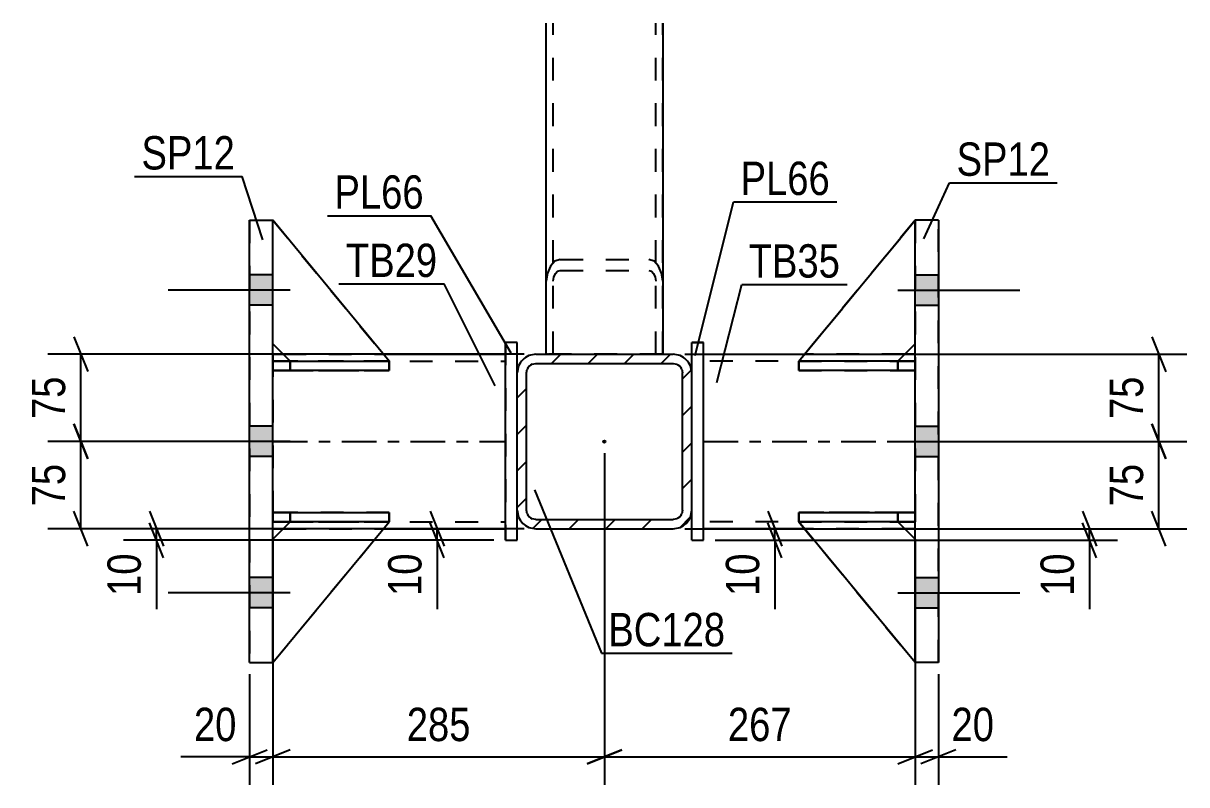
# Model space of a CAD drawing. Header units: millimetres. Extents: x 0 to 841, y 0 to 594.
# Drawn here: x 281.4 to 381.4, y 114.5 to 179.9 of the extents above; entities that cross this region are included whole.
import ezdxf

# ---------------------------------------------------------------- set-up
doc = ezdxf.new("R2010")
doc.units = ezdxf.units.MM
doc.linetypes.add('DXK_LINE_DOT2', pattern=[3.9198, 1.9599, -1.9599])
doc.linetypes.add('DXK_LINE_DOT3', pattern=[5.9187, 2.979, -0.9799, 0.9799, -0.9799])
doc.styles.add('Arial Narrow', font='ARIALN.TTF', dxfattribs={"height": 0.2})

# ---------------------------------------------------------------- blocks, each defined once
blk = doc.blocks.new('Part-232924716-10471 - 10446')
at = {"color": 2, "linetype": 'Continuous'}
for p, q in [((338.89, 152.489), (339.89, 152.489)), ((338.89, 149.889), (338.89, 152.489)), ((339.89, 135.489), (339.89, 152.489)), ((338.89, 135.489), (338.89, 138.071)), ((338.89, 135.489), (339.89, 135.489))]:
    blk.add_line(p, q, dxfattribs=at)
at = {"color": 7, "linetype": 'DXK_LINE_DOT2'}
for p, q in [((339.89, 152.489), (338.89, 152.489)), ((338.89, 138.071), (338.89, 149.889)), ((338.89, 135.489), (339.89, 135.489))]:
    blk.add_line(p, q, dxfattribs=at)
blk = doc.blocks.new('Part-232924716-10473 - 10446')
at = {"color": 2, "linetype": 'Continuous'}
for p, q in [((348.09, 137.079), (348.09, 137.079)), ((356.59, 137.079), (348.09, 137.079)), ((358.09, 124.989), (348.09, 137.079)), ((356.59, 137.079), (356.59, 137.079)), ((356.59, 137.079), (358.09, 135.579))]:
    blk.add_line(p, q, dxfattribs=at)
at = {"color": 7, "linetype": 'DXK_LINE_DOT2'}
for p, q in [((348.09, 137.079), (356.59, 137.079)), ((358.09, 124.989), (348.09, 137.079)), ((356.59, 137.079), (358.09, 135.579)), ((358.09, 135.579), (358.09, 124.989))]:
    blk.add_line(p, q, dxfattribs=at)
blk = doc.blocks.new('Part-232924716-10449 - 10446')
at = {"color": 7, "linetype": 'DXK_LINE_DOT2'}
for p, q in [((326.392, 151.48), (326.392, 179.917)), ((326.992, 151.48), (326.992, 179.917)), ((335.792, 151.48), (335.792, 179.917)), ((336.392, 151.48), (336.392, 179.917)), ((326.744, 159.06), (326.484, 158.456)), ((327.133, 159.463), (326.744, 159.06)), ((327.592, 159.605), (327.133, 159.463)), ((327.592, 159.605), (335.192, 159.605)), ((335.651, 159.463), (335.192, 159.605)), ((336.041, 159.06), (335.651, 159.463)), ((336.301, 158.456), (336.041, 159.06)), ((326.484, 158.456), (326.392, 157.744)), ((326.992, 157.744), (327.038, 158.1)), ((327.038, 158.1), (327.168, 158.402)), ((327.168, 158.402), (327.363, 158.604)), ((327.363, 158.604), (327.592, 158.675)), ((327.592, 158.675), (335.192, 158.675)), ((335.192, 158.675), (335.422, 158.604)), ((335.422, 158.604), (335.616, 158.402)), ((335.616, 158.402), (335.747, 158.1)), ((335.747, 158.1), (335.792, 157.744)), ((336.392, 157.744), (336.301, 158.456)), ((326.392, 151.48), (336.392, 151.48)), ((326.484, 151.48), (326.392, 151.48))]:
    blk.add_line(p, q, dxfattribs=at)
blk = doc.blocks.new('Part-232924716-10450 - 10446')
at = {"color": 2, "linetype": 'Continuous'}
for p, q in [((326.392, 151.48), (326.392, 179.917)), ((336.392, 179.917), (336.392, 151.48))]:
    blk.add_line(p, q, dxfattribs=at)
at = {"color": 7, "linetype": 'DXK_LINE_DOT2'}
for p, q in [((326.992, 151.48), (326.992, 179.917)), ((335.792, 151.48), (335.792, 179.917)), ((336.392, 151.48), (326.392, 151.48))]:
    blk.add_line(p, q, dxfattribs=at)
blk = doc.blocks.new('Part-232924716-10468 - 10446')
at = {"color": 2, "linetype": 'Continuous'}
for p, q in [((339.89, 151.488), (348.593, 151.488)), ((358.09, 151.488), (357.199, 151.488)), ((348.579, 136.488), (339.89, 136.488)), ((358.09, 136.488), (357.181, 136.488))]:
    blk.add_line(p, q, dxfattribs=at)
at = {"color": 7, "linetype": 'DXK_LINE_DOT2'}
for p, q in [((339.89, 136.488), (339.89, 151.488)), ((357.199, 151.488), (348.593, 151.488)), ((358.09, 136.488), (358.09, 151.488)), ((358.09, 136.488), (358.09, 151.488)), ((358.09, 150.888), (339.89, 150.888)), ((358.09, 137.088), (339.89, 137.088)), ((357.181, 136.488), (348.579, 136.488))]:
    blk.add_line(p, q, dxfattribs=at)
at = {"color": 7, "linetype": 'DXK_LINE_DOT3'}
blk.add_line((339.89, 143.988), (358.09, 143.988), dxfattribs=at)
blk = doc.blocks.new('Part-232924716-10469 - 10446')
at = {"color": 2, "linetype": 'Continuous'}
for p, q in [((302.89, 151.488), (303.781, 151.488)), ((312.387, 151.488), (322.89, 151.488)), ((302.89, 136.488), (303.799, 136.488)), ((312.401, 136.488), (322.89, 136.488))]:
    blk.add_line(p, q, dxfattribs=at)
at = {"color": 7, "linetype": 'DXK_LINE_DOT2'}
for p, q in [((302.89, 151.488), (302.89, 151.488)), ((302.89, 151.488), (302.89, 136.488)), ((302.89, 136.488), (302.89, 151.488)), ((302.89, 151.488), (302.89, 151.488)), ((303.781, 151.488), (312.387, 151.488)), ((322.89, 136.488), (322.89, 151.488)), ((322.89, 136.488), (322.89, 151.488)), ((302.89, 150.888), (302.89, 150.888)), ((302.89, 150.888), (322.89, 150.888)), ((302.89, 137.088), (302.89, 137.088)), ((302.89, 137.088), (322.89, 137.088)), ((302.89, 136.488), (302.89, 136.488)), ((302.89, 136.488), (302.89, 136.488)), ((303.799, 136.488), (312.401, 136.488))]:
    blk.add_line(p, q, dxfattribs=at)
at = {"color": 7, "linetype": 'DXK_LINE_DOT3'}
blk.add_line((302.89, 143.988), (322.89, 143.988), dxfattribs=at)
blk = doc.blocks.new('Part-232924716-10470 - 10446')
at = {"color": 2, "linetype": 'Continuous'}
for p, q in [((322.89, 135.489), (322.89, 152.489)), ((323.89, 152.489), (322.89, 152.489)), ((323.89, 135.489), (323.89, 152.489)), ((322.89, 135.489), (323.89, 135.489))]:
    blk.add_line(p, q, dxfattribs=at)
at = {"color": 7, "linetype": 'DXK_LINE_DOT2'}
for p, q in [((322.89, 152.489), (322.89, 135.489)), ((323.89, 135.489), (323.89, 152.489))]:
    blk.add_line(p, q, dxfattribs=at)
blk = doc.blocks.new('Part-232924716-10472 - 10446')
at = {"color": 7, "linetype": 'DXK_LINE_DOT2'}
for p, q in [((348.09, 137.079), (356.59, 137.079)), ((358.09, 124.989), (348.09, 137.079)), ((348.09, 137.079), (348.09, 137.079)), ((356.59, 137.079), (348.09, 137.079)), ((348.09, 137.079), (358.09, 124.989)), ((356.59, 137.079), (358.09, 135.579)), ((356.59, 137.079), (356.59, 137.079)), ((358.09, 135.579), (356.59, 137.079)), ((358.09, 135.579), (358.09, 124.989))]:
    blk.add_line(p, q, dxfattribs=at)
blk = doc.blocks.new('Part-232924716-10474 - 10446')
at = {"color": 7, "linetype": 'DXK_LINE_DOT2'}
for p, q in [((358.09, 162.989), (348.09, 150.879)), ((348.09, 150.879), (358.09, 162.989)), ((358.09, 152.379), (358.09, 162.989)), ((356.59, 150.879), (358.09, 152.379)), ((356.59, 150.879), (358.09, 152.379)), ((348.09, 150.879), (356.59, 150.879)), ((348.09, 150.879), (348.09, 150.879)), ((356.59, 150.879), (348.09, 150.879)), ((356.59, 150.879), (356.59, 150.879))]:
    blk.add_line(p, q, dxfattribs=at)
blk = doc.blocks.new('Part-232924716-10475 - 10446')
at = {"color": 7, "linetype": 'DXK_LINE_DOT2'}
for p, q in [((358.09, 162.989), (348.09, 150.879)), ((358.089, 162.988), (358.09, 162.989)), ((358.09, 152.379), (358.09, 162.989)), ((356.59, 150.879), (358.09, 152.379)), ((356.59, 150.879), (348.09, 150.879)), ((356.59, 150.879), (349.338, 150.879)), ((356.59, 150.879), (356.6, 150.889)), ((356.59, 150.879), (356.59, 150.879))]:
    blk.add_line(p, q, dxfattribs=at)
at = {"color": 2, "linetype": 'Continuous'}
for p, q in [((348.09, 150.879), (358.089, 162.988)), ((358.09, 162.989), (358.09, 162.989)), ((356.6, 150.889), (358.09, 152.379)), ((349.338, 150.879), (348.09, 150.879)), ((348.09, 150.879), (348.09, 150.879))]:
    blk.add_line(p, q, dxfattribs=at)
blk = doc.blocks.new('Part-232924716-10476 - 10446')
at = {"color": 7, "linetype": 'DXK_LINE_DOT2'}
for p, q in [((348.091, 137.089), (348.091, 137.889)), ((348.091, 137.889), (356.591, 137.889)), ((358.09, 137.889), (348.091, 137.889)), ((356.591, 137.089), (348.091, 137.089)), ((348.091, 137.089), (358.09, 137.089)), ((356.591, 137.089), (356.591, 137.889)), ((356.591, 137.889), (358.091, 137.889)), ((358.091, 137.089), (356.591, 137.089)), ((358.09, 137.089), (358.09, 137.889)), ((358.09, 137.889), (358.091, 137.889)), ((358.09, 137.089), (358.091, 137.089)), ((358.091, 137.089), (358.091, 137.889))]:
    blk.add_line(p, q, dxfattribs=at)
blk = doc.blocks.new('Part-232924716-10534 - 10446')
at = {"linetype": 'Continuous'}
h = blk.add_hatch(dxfattribs=at)
h.set_pattern_fill('', scale=0.7, style=0, pattern_type=0)
h.set_pattern_definition([(45, (337.9045, 136.6019), (-1.57154, 1.57154), [])])
h.paths.add_polyline_path([(337.292, 136.48), (337.905, 136.602), (338.424, 136.949), (338.77, 137.468), (338.892, 138.08), (338.892, 149.88), (338.77, 150.492), (338.424, 151.011), (337.905, 151.358), (337.292, 151.48), (325.492, 151.48), (324.88, 151.358), (324.361, 151.011), (324.014, 150.492), (323.892, 149.88), (323.892, 138.08), (324.014, 137.468), (324.361, 136.949), (324.88, 136.602), (325.492, 136.48)])
h.paths.add_polyline_path([(325.492, 137.28), (325.186, 137.341), (324.927, 137.514), (324.753, 137.774), (324.692, 138.08), (324.692, 149.88), (324.753, 150.186), (324.927, 150.446), (325.186, 150.619), (325.492, 150.68), (337.292, 150.68), (337.598, 150.619), (337.858, 150.446), (338.031, 150.186), (338.092, 149.88), (338.092, 138.08), (338.031, 137.774), (337.858, 137.514), (337.598, 137.341), (337.292, 137.28)])
blk.add_hatch(color=30, dxfattribs=at).paths.add_polyline_path([(331.392, 143.88, -1), (331.392, 144.08, -1)])
at = {"color": 2, "linetype": 'Continuous'}
for p, q in [((325.492, 151.48), (324.88, 151.358)), ((325.492, 151.48), (325.492, 151.48)), ((325.492, 151.48), (337.292, 151.48)), ((337.292, 151.48), (337.292, 151.48)), ((337.905, 151.358), (337.292, 151.48)), ((324.014, 150.492), (323.892, 149.88)), ((324.692, 149.88), (324.753, 150.186)), ((325.186, 150.619), (325.492, 150.68)), ((325.492, 150.68), (325.492, 150.68)), ((325.492, 150.68), (337.292, 150.68)), ((337.292, 150.68), (337.292, 150.68)), ((337.292, 150.68), (337.598, 150.619)), ((338.031, 150.186), (338.092, 149.88)), ((338.892, 149.88), (338.77, 150.492)), ((323.892, 149.88), (323.892, 149.88)), ((323.892, 138.08), (323.892, 149.88)), ((324.692, 149.88), (324.692, 149.88)), ((324.692, 138.08), (324.692, 149.88)), ((338.092, 149.88), (338.092, 149.88)), ((338.092, 138.08), (338.092, 149.88)), ((338.892, 149.88), (338.892, 149.88)), ((338.892, 138.08), (338.892, 149.88)), ((323.892, 138.08), (323.892, 138.08)), ((323.892, 138.08), (324.014, 137.468)), ((324.692, 138.08), (324.692, 138.08)), ((324.753, 137.774), (324.692, 138.08)), ((338.092, 138.08), (338.031, 137.774)), ((338.092, 138.08), (338.092, 138.08)), ((338.77, 137.468), (338.892, 138.08)), ((338.892, 138.08), (338.892, 138.08)), ((325.492, 137.28), (325.186, 137.341)), ((325.492, 137.28), (325.492, 137.28)), ((325.492, 137.28), (337.292, 137.28)), ((337.598, 137.341), (337.292, 137.28)), ((337.292, 137.28), (337.292, 137.28)), ((324.88, 136.602), (325.492, 136.48)), ((325.492, 136.48), (325.492, 136.48)), ((325.492, 136.48), (337.292, 136.48)), ((337.292, 136.48), (337.905, 136.602)), ((337.292, 136.48), (337.292, 136.48))]:
    blk.add_line(p, q, dxfattribs=at)
at = {"color": 7, "linetype": 'DXK_LINE_DOT3'}
blk.add_line((331.392, 143.98), (331.392, 143.98), dxfattribs=at)
at = {"color": 30, "linetype": 'DXK_LINE_DOT3'}
blk.add_line((331.392, 143.98), (331.392, 143.98), dxfattribs=at)
at = {"color": 30, "linetype": 'Continuous'}
blk.add_circle((331.392, 143.98), 0.1, dxfattribs=at)
at = {"color": 2, "linetype": 'Continuous'}
for centre, radius, start, end in [((325.492, 149.88), 1.6, 112.5, 157.5), ((337.292, 149.88), 1.6, 22.5, 67.5), ((325.492, 149.88), 0.8, 112.5, 157.5), ((337.292, 149.88), 0.8, 22.5, 67.5), ((325.492, 138.08), 1.6, 202.5, 247.5), ((325.492, 138.08), 0.8, 202.5, 247.5), ((337.292, 138.08), 0.8, 292.5, 337.5), ((337.292, 138.08), 1.6, 292.5, 337.5)]:
    blk.add_arc(centre, radius, start, end, dxfattribs=at)
blk = doc.blocks.new('Part-232924716-10477 - 10446')
at = {"color": 7, "linetype": 'DXK_LINE_DOT2'}
for p, q in [((348.091, 150.089), (348.091, 150.889)), ((348.091, 150.889), (356.591, 150.889)), ((358.09, 150.889), (348.091, 150.889)), ((356.591, 150.089), (348.091, 150.089)), ((348.091, 150.089), (358.09, 150.089)), ((356.591, 150.089), (356.591, 150.889)), ((356.591, 150.889), (358.091, 150.889)), ((358.091, 150.089), (356.591, 150.089)), ((358.09, 150.089), (358.09, 150.889)), ((358.09, 150.889), (358.091, 150.889)), ((358.09, 150.089), (358.091, 150.089)), ((358.091, 150.089), (358.091, 150.889))]:
    blk.add_line(p, q, dxfattribs=at)
blk = doc.blocks.new('Part-232924716-10478 - 10446')
at = {"color": 2, "linetype": 'Continuous'}
for p, q in [((348.091, 137.889), (358.091, 137.889)), ((348.091, 137.889), (348.091, 137.089)), ((358.091, 137.089), (348.091, 137.089)), ((358.091, 137.889), (358.091, 137.889)), ((358.091, 137.889), (358.091, 137.089)), ((358.091, 137.089), (358.091, 137.089))]:
    blk.add_line(p, q, dxfattribs=at)
at = {"color": 7, "linetype": 'DXK_LINE_DOT2'}
for p, q in [((356.591, 137.889), (348.091, 137.889)), ((348.091, 137.089), (356.591, 137.089)), ((358.091, 137.889), (356.591, 137.889)), ((356.591, 137.889), (356.591, 137.089)), ((356.591, 137.089), (358.091, 137.089)), ((358.091, 137.889), (358.091, 137.089))]:
    blk.add_line(p, q, dxfattribs=at)
blk = doc.blocks.new('Part-232924716-10479 - 10446')
at = {"color": 2, "linetype": 'Continuous'}
for p, q in [((348.098, 150.889), (348.091, 150.889)), ((348.091, 150.889), (348.091, 150.089)), ((358.091, 150.089), (348.091, 150.089)), ((358.091, 150.889), (349.338, 150.889)), ((358.091, 150.889), (358.091, 150.889)), ((358.091, 150.889), (358.091, 150.089)), ((358.091, 150.089), (358.091, 150.089))]:
    blk.add_line(p, q, dxfattribs=at)
at = {"color": 7, "linetype": 'DXK_LINE_DOT2'}
for p, q in [((348.091, 150.089), (356.591, 150.089)), ((349.338, 150.889), (348.098, 150.889)), ((356.591, 150.889), (348.098, 150.889)), ((356.591, 150.889), (358.091, 150.889)), ((356.591, 150.889), (356.591, 150.089)), ((356.591, 150.089), (358.091, 150.089)), ((358.091, 150.889), (358.091, 150.089))]:
    blk.add_line(p, q, dxfattribs=at)
blk = doc.blocks.new('Part-232924716-10480 - 10446')
at = {"color": 7, "linetype": 'DXK_LINE_DOT2'}
for p, q in [((304.39, 137.079), (302.89, 135.579)), ((302.89, 124.989), (312.89, 137.079)), ((302.89, 135.579), (304.39, 137.079)), ((302.89, 124.989), (312.89, 137.079)), ((312.89, 137.079), (304.39, 137.079)), ((304.39, 137.079), (304.39, 137.079)), ((304.39, 137.079), (312.89, 137.079)), ((312.89, 137.079), (312.89, 137.079)), ((302.89, 135.579), (302.89, 124.989))]:
    blk.add_line(p, q, dxfattribs=at)
blk = doc.blocks.new('Part-232924716-10481 - 10446')
at = {"color": 2, "linetype": 'Continuous'}
for p, q in [((304.39, 137.079), (302.89, 135.579)), ((302.89, 124.989), (312.89, 137.079)), ((312.89, 137.079), (304.39, 137.079)), ((304.39, 137.079), (304.39, 137.079)), ((312.89, 137.079), (312.89, 137.079))]:
    blk.add_line(p, q, dxfattribs=at)
at = {"color": 7, "linetype": 'DXK_LINE_DOT2'}
for p, q in [((302.89, 135.579), (304.39, 137.079)), ((302.89, 124.989), (312.89, 137.079)), ((304.39, 137.079), (312.89, 137.079)), ((302.89, 135.579), (302.89, 124.989))]:
    blk.add_line(p, q, dxfattribs=at)
blk = doc.blocks.new('Part-232924716-10482 - 10446')
at = {"color": 7, "linetype": 'DXK_LINE_DOT2'}
for p, q in [((302.89, 152.379), (302.89, 162.989)), ((302.89, 162.989), (312.89, 150.879)), ((302.89, 162.989), (312.89, 150.879)), ((304.39, 150.879), (302.89, 152.379)), ((304.39, 150.879), (302.89, 152.379)), ((312.89, 150.879), (304.39, 150.879)), ((304.39, 150.879), (304.39, 150.879)), ((304.39, 150.879), (312.89, 150.879)), ((312.89, 150.879), (312.89, 150.879))]:
    blk.add_line(p, q, dxfattribs=at)
blk = doc.blocks.new('Part-232924716-10483 - 10446')
at = {"color": 2, "linetype": 'Continuous'}
for p, q in [((302.89, 162.989), (302.89, 162.989)), ((312.89, 150.879), (302.891, 162.988)), ((304.38, 150.889), (302.89, 152.379)), ((311.642, 150.879), (312.89, 150.879)), ((312.89, 150.879), (312.89, 150.879))]:
    blk.add_line(p, q, dxfattribs=at)
at = {"color": 7, "linetype": 'DXK_LINE_DOT2'}
for p, q in [((302.89, 162.989), (312.89, 150.879)), ((302.891, 162.988), (302.89, 162.989)), ((302.89, 152.379), (302.89, 162.989)), ((304.39, 150.879), (302.89, 152.379)), ((304.39, 150.879), (304.38, 150.889)), ((312.89, 150.879), (304.39, 150.879)), ((304.39, 150.879), (304.39, 150.879)), ((304.39, 150.879), (311.642, 150.879))]:
    blk.add_line(p, q, dxfattribs=at)
blk = doc.blocks.new('Part-232924716-10484 - 10446')
at = {"color": 7, "linetype": 'DXK_LINE_DOT2'}
for p, q in [((302.889, 137.889), (304.389, 137.889)), ((302.89, 137.889), (302.889, 137.889)), ((302.889, 137.889), (302.889, 137.089)), ((304.389, 137.089), (302.889, 137.089)), ((302.89, 137.089), (302.889, 137.089)), ((312.889, 137.889), (302.89, 137.889)), ((302.89, 137.889), (302.89, 137.089)), ((302.89, 137.089), (312.889, 137.089)), ((304.389, 137.889), (312.889, 137.889)), ((304.389, 137.889), (304.389, 137.089)), ((312.889, 137.089), (304.389, 137.089)), ((312.889, 137.889), (312.889, 137.089))]:
    blk.add_line(p, q, dxfattribs=at)
blk = doc.blocks.new('Part-232924716-10485 - 10446')
at = {"color": 7, "linetype": 'DXK_LINE_DOT2'}
for p, q in [((302.889, 150.889), (304.389, 150.889)), ((302.89, 150.889), (302.889, 150.889)), ((302.889, 150.889), (302.889, 150.089)), ((304.389, 150.089), (302.889, 150.089)), ((302.89, 150.089), (302.889, 150.089)), ((312.656, 150.889), (302.89, 150.889)), ((302.89, 150.889), (302.89, 150.089)), ((302.89, 150.089), (312.889, 150.089)), ((304.389, 150.889), (312.889, 150.889)), ((304.389, 150.889), (304.389, 150.089)), ((312.889, 150.089), (304.389, 150.089)), ((312.889, 150.889), (312.889, 150.089))]:
    blk.add_line(p, q, dxfattribs=at)
blk = doc.blocks.new('Part-232924716-10486 - 10446')
at = {"color": 2, "linetype": 'Continuous'}
for p, q in [((302.889, 137.089), (302.889, 137.889)), ((302.889, 137.889), (312.889, 137.889)), ((302.889, 137.889), (302.889, 137.889)), ((312.889, 137.089), (302.889, 137.089)), ((302.889, 137.089), (302.889, 137.089)), ((312.889, 137.089), (312.889, 137.889))]:
    blk.add_line(p, q, dxfattribs=at)
at = {"color": 7, "linetype": 'DXK_LINE_DOT2'}
for p, q in [((302.889, 137.089), (302.889, 137.889)), ((304.389, 137.889), (302.889, 137.889)), ((302.889, 137.089), (304.389, 137.089)), ((304.389, 137.089), (304.389, 137.889)), ((312.889, 137.889), (304.389, 137.889)), ((304.389, 137.089), (312.889, 137.089))]:
    blk.add_line(p, q, dxfattribs=at)
blk = doc.blocks.new('Part-232924716-10487 - 10446')
at = {"color": 2, "linetype": 'Continuous'}
for p, q in [((302.889, 150.089), (302.889, 150.889)), ((302.889, 150.889), (311.642, 150.889)), ((302.889, 150.889), (302.889, 150.889)), ((312.889, 150.089), (302.889, 150.089)), ((302.889, 150.089), (302.889, 150.089)), ((312.889, 150.889), (312.881, 150.889)), ((312.889, 150.089), (312.889, 150.889))]:
    blk.add_line(p, q, dxfattribs=at)
at = {"color": 7, "linetype": 'DXK_LINE_DOT2'}
for p, q in [((302.889, 150.089), (302.889, 150.889)), ((304.389, 150.889), (302.889, 150.889)), ((302.889, 150.089), (304.389, 150.089)), ((304.389, 150.089), (304.389, 150.889)), ((304.389, 150.889), (312.881, 150.889)), ((304.389, 150.089), (312.889, 150.089))]:
    blk.add_line(p, q, dxfattribs=at)
blk = doc.blocks.new('Part-232924716-10488 - 10446')
at = {"color": 2, "linetype": 'Continuous'}
for p, q in [((300.89, 162.988), (300.89, 162.988)), ((300.89, 162.988), (302.89, 162.988)), ((300.89, 124.988), (300.89, 162.988)), ((302.89, 124.988), (302.89, 162.988)), ((300.89, 124.988), (300.89, 124.988)), ((300.89, 124.988), (302.89, 124.988))]:
    blk.add_line(p, q, dxfattribs=at)
at = {"color": 7, "linetype": 'DXK_LINE_DOT2'}
for p, q in [((300.89, 162.988), (300.89, 124.988)), ((302.89, 124.988), (302.89, 162.988))]:
    blk.add_line(p, q, dxfattribs=at)
blk = doc.blocks.new('Part-232924716-10489 - 10446')
at = {"color": 2, "linetype": 'Continuous'}
for p, q in [((360.091, 162.988), (358.09, 162.988)), ((358.091, 124.988), (358.091, 162.988)), ((360.091, 162.988), (360.091, 124.988)), ((360.091, 124.988), (358.09, 124.988))]:
    blk.add_line(p, q, dxfattribs=at)
at = {"color": 7, "linetype": 'DXK_LINE_DOT2'}
for p, q in [((358.09, 162.988), (358.09, 124.988)), ((360.09, 124.988), (360.09, 162.988))]:
    blk.add_line(p, q, dxfattribs=at)
blk = doc.blocks.new('Bolt-232924716-10572 - 10446')
at = {"linetype": 'Continuous'}
for points in [[(302.89, 155.688), (302.89, 158.288), (300.89, 158.288), (300.89, 155.688)], [(302.89, 155.688), (302.89, 158.288), (300.89, 158.288), (300.89, 155.688)], [(302.89, 155.688), (302.89, 158.288), (300.89, 158.288), (300.89, 155.688)], [(302.89, 142.688), (302.89, 145.288), (300.89, 145.288), (300.89, 142.688)], [(302.89, 142.688), (302.89, 145.288), (300.89, 145.288), (300.89, 142.688)], [(302.89, 129.688), (302.89, 132.288), (300.89, 132.288), (300.89, 129.688)], [(302.89, 129.688), (302.89, 132.288), (300.89, 132.288), (300.89, 129.688)], [(302.89, 129.688), (302.89, 132.288), (300.89, 132.288), (300.89, 129.688)]]:
    blk.add_hatch(color=1, dxfattribs=at).paths.add_polyline_path(points)
at = {"color": 1, "linetype": 'Continuous'}
for p, q in [((302.89, 158.288), (300.89, 158.288)), ((302.89, 158.288), (300.89, 158.288)), ((302.89, 158.288), (300.89, 158.288)), ((304.39, 156.988), (293.89, 156.988)), ((304.39, 156.988), (293.89, 156.988)), ((304.39, 156.988), (293.89, 156.988)), ((302.89, 155.688), (300.89, 155.688)), ((302.89, 155.688), (300.89, 155.688)), ((302.89, 155.688), (300.89, 155.688)), ((302.89, 145.288), (300.89, 145.288)), ((302.89, 145.288), (300.89, 145.288)), ((304.39, 143.988), (293.89, 143.988)), ((304.39, 143.988), (293.89, 143.988)), ((302.89, 142.688), (300.89, 142.688)), ((302.89, 142.688), (300.89, 142.688)), ((302.89, 132.288), (300.89, 132.288)), ((302.89, 132.288), (300.89, 132.288)), ((302.89, 132.288), (300.89, 132.288)), ((304.39, 130.988), (293.89, 130.988)), ((304.39, 130.988), (293.89, 130.988)), ((304.39, 130.988), (293.89, 130.988)), ((302.89, 129.688), (300.89, 129.688)), ((302.89, 129.688), (300.89, 129.688)), ((302.89, 129.688), (300.89, 129.688))]:
    blk.add_line(p, q, dxfattribs=at)
blk = doc.blocks.new('Bolt-232924716-10573 - 10446')
at = {"linetype": 'Continuous'}
for points in [[(360.09, 155.688), (360.09, 158.288), (358.09, 158.288), (358.09, 155.688)], [(360.09, 155.688), (360.09, 158.288), (358.09, 158.288), (358.09, 155.688)], [(360.09, 155.688), (360.09, 158.288), (358.09, 158.288), (358.09, 155.688)], [(360.09, 142.688), (360.09, 145.288), (358.09, 145.288), (358.09, 142.688)], [(360.09, 142.688), (360.09, 145.288), (358.09, 145.288), (358.09, 142.688)], [(360.09, 129.688), (360.09, 132.288), (358.09, 132.288), (358.09, 129.688)], [(360.09, 129.688), (360.09, 132.288), (358.09, 132.288), (358.09, 129.688)], [(360.09, 129.688), (360.09, 132.288), (358.09, 132.288), (358.09, 129.688)]]:
    blk.add_hatch(color=1, dxfattribs=at).paths.add_polyline_path(points)
at = {"color": 1, "linetype": 'Continuous'}
for p, q in [((358.09, 158.288), (360.09, 158.288)), ((358.09, 158.288), (360.09, 158.288)), ((358.09, 158.288), (360.09, 158.288)), ((356.59, 156.988), (367.09, 156.988)), ((356.59, 156.988), (367.09, 156.988)), ((356.59, 156.988), (367.09, 156.988)), ((358.09, 155.688), (360.09, 155.688)), ((358.09, 155.688), (360.09, 155.688)), ((358.09, 155.688), (360.09, 155.688)), ((358.09, 145.288), (360.09, 145.288)), ((358.09, 145.288), (360.09, 145.288)), ((356.59, 143.988), (367.09, 143.988)), ((356.59, 143.988), (367.09, 143.988)), ((358.09, 142.688), (360.09, 142.688)), ((358.09, 142.688), (360.09, 142.688)), ((358.09, 132.288), (360.09, 132.288)), ((358.09, 132.288), (360.09, 132.288)), ((358.09, 132.288), (360.09, 132.288)), ((356.59, 130.988), (367.09, 130.988)), ((356.59, 130.988), (367.09, 130.988)), ((356.59, 130.988), (367.09, 130.988)), ((358.09, 129.688), (360.09, 129.688)), ((358.09, 129.688), (360.09, 129.688)), ((358.09, 129.688), (360.09, 129.688))]:
    blk.add_line(p, q, dxfattribs=at)
blk = doc.blocks.new('StraightDimension-232924716-30110 - 10446')
at = {"color": 7, "linetype": 'Continuous'}
for p, q in [((345.437, 137.98), (346.637, 134.98)), ((346.637, 133.989), (345.437, 136.989)), ((338.292, 136.48), (348.437, 136.48)), ((346.037, 135.489), (346.037, 136.48)), ((340.89, 135.489), (348.437, 135.489)), ((346.037, 135.489), (346.037, 129.583)), ((346.037, 135.489), (346.037, 129.583))]:
    blk.add_line(p, q, dxfattribs=at)
at = {"color": 0}
blk.add_wipeout([(345.287, 134.964), (341.087, 134.964), (341.087, 130.108), (345.287, 130.108)], dxfattribs=at)
at = {"color": 3, "style": 'Arial Narrow'}
blk.add_text('10', height=2.8633, rotation=90.00021, dxfattribs=at).set_placement((344.687, 130.708))
blk = doc.blocks.new('StraightDimension-232924716-30079 - 10446')
at = {"color": 7, "linetype": 'Continuous'}
for p, q in [((378.432, 152.98), (379.632, 149.98)), ((338.292, 151.48), (381.432, 151.48)), ((379.032, 143.988), (379.032, 151.48)), ((379.632, 142.488), (378.432, 145.488)), ((365.591, 143.988), (381.432, 143.988))]:
    blk.add_line(p, q, dxfattribs=at)
at = {"color": 0}
blk.add_wipeout([(378.282, 150.162), (374.082, 150.162), (374.082, 145.306), (378.282, 145.306)], dxfattribs=at)
at = {"color": 3, "style": 'Arial Narrow'}
blk.add_text('75', height=2.8633, rotation=90.00021, dxfattribs=at).set_placement((377.682, 145.906))
blk = doc.blocks.new('StraightDimension-232924716-30132 - 10446')
at = {"color": 7, "linetype": 'Continuous'}
for p, q in [((372.481, 137.988), (373.681, 134.988)), ((373.681, 133.989), (372.481, 136.989)), ((359.09, 136.488), (375.481, 136.488)), ((373.081, 135.489), (373.081, 136.488)), ((340.89, 135.489), (375.481, 135.489)), ((373.081, 135.489), (373.081, 129.583)), ((373.081, 135.489), (373.081, 129.583))]:
    blk.add_line(p, q, dxfattribs=at)
at = {"color": 0}
blk.add_wipeout([(372.331, 134.964), (368.131, 134.964), (368.131, 130.108), (372.331, 130.108)], dxfattribs=at)
at = {"color": 3, "style": 'Arial Narrow'}
blk.add_text('10', height=2.8633, rotation=90.00021, dxfattribs=at).set_placement((371.731, 130.708))
blk = doc.blocks.new('StraightDimension-232924716-30374 - 10446')
at = {"color": 7, "linetype": 'Continuous'}
for p, q in [((331.392, 142.98), (331.392, 114.488)), ((302.89, 135.488), (302.89, 114.488)), ((304.39, 117.488), (301.39, 116.288)), ((329.892, 116.288), (332.892, 117.488)), ((302.89, 116.888), (331.392, 116.888))]:
    blk.add_line(p, q, dxfattribs=at)
at = {"color": 0}
blk.add_wipeout([(320.483, 117.638), (320.483, 121.838), (313.799, 121.838), (313.799, 117.638)], dxfattribs=at)
at = {"color": 3, "style": 'Arial Narrow'}
blk.add_text('285', height=2.8633, dxfattribs=at).set_placement((314.399, 118.238))
blk = doc.blocks.new('StraightDimension-232924716-30121 - 10446')
at = {"color": 7, "linetype": 'Continuous'}
for p, q in [((292.29, 137.98), (293.49, 134.98)), ((293.49, 133.989), (292.29, 136.989)), ((301.89, 136.48), (290.04, 136.48)), ((292.89, 135.489), (292.89, 136.48)), ((321.89, 135.489), (290.04, 135.489)), ((292.89, 135.489), (292.89, 129.583)), ((292.89, 135.489), (292.89, 129.583))]:
    blk.add_line(p, q, dxfattribs=at)
at = {"color": 0}
blk.add_wipeout([(292.14, 134.964), (287.94, 134.964), (287.94, 130.108), (292.14, 130.108)], dxfattribs=at)
at = {"color": 3, "style": 'Arial Narrow'}
blk.add_text('10', height=2.8633, rotation=90.00021, dxfattribs=at).set_placement((291.54, 130.708))
blk = doc.blocks.new('StraightDimension-232924716-30057 - 10446')
at = {"color": 7, "linetype": 'Continuous'}
for p, q in [((285.79, 152.988), (286.99, 149.988)), ((324.492, 151.488), (283.54, 151.488)), ((286.39, 143.988), (286.39, 151.488)), ((286.99, 142.488), (285.79, 145.488)), ((295.39, 143.988), (283.54, 143.988))]:
    blk.add_line(p, q, dxfattribs=at)
at = {"color": 0}
blk.add_wipeout([(285.64, 150.166), (281.44, 150.166), (281.44, 145.31), (285.64, 145.31)], dxfattribs=at)
at = {"color": 3, "style": 'Arial Narrow'}
blk.add_text('75', height=2.8633, rotation=90.00021, dxfattribs=at).set_placement((285.04, 145.91))
blk = doc.blocks.new('StraightDimension-232924716-30080 - 10446')
at = {"color": 7, "linetype": 'Continuous'}
for p, q in [((378.432, 145.488), (379.632, 142.488)), ((365.591, 143.988), (381.432, 143.988)), ((379.032, 136.48), (379.032, 143.988)), ((379.632, 134.98), (378.432, 137.98)), ((338.292, 136.48), (381.432, 136.48))]:
    blk.add_line(p, q, dxfattribs=at)
at = {"color": 0}
blk.add_wipeout([(378.282, 142.662), (374.082, 142.662), (374.082, 137.806), (378.282, 137.806)], dxfattribs=at)
at = {"color": 3, "style": 'Arial Narrow'}
blk.add_text('75', height=2.8633, rotation=90.00021, dxfattribs=at).set_placement((377.682, 138.406))
blk = doc.blocks.new('StraightDimension-232924716-30058 - 10446')
at = {"color": 7, "linetype": 'Continuous'}
for p, q in [((285.79, 145.488), (286.99, 142.488)), ((295.39, 143.988), (283.54, 143.988)), ((286.39, 136.48), (286.39, 143.988)), ((286.99, 134.98), (285.79, 137.98)), ((324.492, 136.48), (283.54, 136.48))]:
    blk.add_line(p, q, dxfattribs=at)
at = {"color": 0}
blk.add_wipeout([(285.64, 142.662), (281.44, 142.662), (281.44, 137.806), (285.64, 137.806)], dxfattribs=at)
at = {"color": 3, "style": 'Arial Narrow'}
blk.add_text('75', height=2.8633, rotation=90.00021, dxfattribs=at).set_placement((285.04, 138.406))
blk = doc.blocks.new('StraightDimension-232924716-30099 - 10446')
at = {"color": 7, "linetype": 'Continuous'}
for p, q in [((316.413, 137.98), (317.613, 134.98)), ((317.613, 133.989), (316.413, 136.989)), ((324.492, 136.48), (314.163, 136.48)), ((317.013, 135.489), (317.013, 136.48)), ((321.89, 135.489), (314.163, 135.489)), ((317.013, 135.489), (317.013, 129.583)), ((317.013, 135.489), (317.013, 129.583))]:
    blk.add_line(p, q, dxfattribs=at)
at = {"color": 0}
blk.add_wipeout([(316.263, 134.964), (312.063, 134.964), (312.063, 130.108), (316.263, 130.108)], dxfattribs=at)
at = {"color": 3, "style": 'Arial Narrow'}
blk.add_text('10', height=2.8633, rotation=90.00021, dxfattribs=at).set_placement((315.663, 130.708))
blk = doc.blocks.new('StraightDimension-232924716-30372 - 10446')
at = {"color": 7, "linetype": 'Continuous'}
for p, q in [((358.09, 135.488), (358.09, 114.488)), ((360.09, 123.988), (360.09, 114.488)), ((356.59, 116.288), (359.59, 117.488)), ((361.59, 117.488), (358.59, 116.288)), ((358.09, 116.888), (360.09, 116.888)), ((360.09, 116.888), (365.997, 116.888)), ((360.09, 116.888), (365.997, 116.888))]:
    blk.add_line(p, q, dxfattribs=at)
at = {"color": 0}
blk.add_wipeout([(365.472, 117.638), (365.472, 121.838), (360.615, 121.838), (360.615, 117.638)], dxfattribs=at)
at = {"color": 3, "style": 'Arial Narrow'}
blk.add_text('20', height=2.8633, dxfattribs=at).set_placement((361.215, 118.238))
blk = doc.blocks.new('StraightDimension-232924716-30373 - 10446')
at = {"color": 7, "linetype": 'Continuous'}
for p, q in [((331.392, 142.98), (331.392, 114.488)), ((358.09, 135.488), (358.09, 114.488)), ((332.892, 117.488), (329.892, 116.288)), ((356.59, 116.288), (359.59, 117.488)), ((331.392, 116.888), (358.09, 116.888))]:
    blk.add_line(p, q, dxfattribs=at)
at = {"color": 0}
blk.add_wipeout([(348.084, 117.638), (348.084, 121.838), (341.399, 121.838), (341.399, 117.638)], dxfattribs=at)
at = {"color": 3, "style": 'Arial Narrow'}
blk.add_text('267', height=2.8633, dxfattribs=at).set_placement((341.999, 118.238))
blk = doc.blocks.new('StraightDimension-232924716-30375 - 10446')
at = {"color": 7, "linetype": 'Continuous'}
for p, q in [((302.89, 135.488), (302.89, 114.488)), ((300.89, 123.988), (300.89, 114.488)), ((299.39, 116.288), (302.39, 117.488)), ((304.39, 117.488), (301.39, 116.288)), ((300.89, 116.888), (294.984, 116.888)), ((300.89, 116.888), (294.984, 116.888)), ((300.89, 116.888), (302.89, 116.888))]:
    blk.add_line(p, q, dxfattribs=at)
at = {"color": 0}
blk.add_wipeout([(300.365, 117.638), (300.365, 121.838), (295.509, 121.838), (295.509, 117.638)], dxfattribs=at)
at = {"color": 3, "style": 'Arial Narrow'}
blk.add_text('20', height=2.8633, dxfattribs=at).set_placement((296.109, 118.238))
blk = doc.blocks.new('Mark-232924716-11069 - 10446')
at = {"color": 30, "linetype": 'Continuous'}
for p, q in [((358.831, 161.387), (361.052, 166.211)), ((361.052, 166.211), (370.291, 166.211))]:
    blk.add_line(p, q, dxfattribs=at)
at = {"color": 0}
blk.add_wipeout([(369.691, 166.811), (369.691, 169.811), (361.652, 169.811), (361.652, 166.811)], dxfattribs=at)
blk.add_wipeout([(369.691, 166.811), (369.691, 169.811), (361.652, 169.811), (361.652, 166.811)], dxfattribs=at)
at = {"color": 3, "style": 'Arial Narrow'}
blk.add_text('SP12', height=2.8633, dxfattribs=at).set_placement((361.652, 166.811))
blk = doc.blocks.new('Mark-232924716-11066 - 10446')
at = {"color": 30, "linetype": 'Continuous'}
for p in [(291, 166.755), (302.041, 161.306)]:
    blk.add_line(p, (300.239, 166.755), dxfattribs=at)
at = {"color": 0}
blk.add_wipeout([(299.639, 167.355), (299.639, 170.355), (291.6, 170.355), (291.6, 167.355)], dxfattribs=at)
blk.add_wipeout([(299.639, 167.355), (299.639, 170.355), (291.6, 170.355), (291.6, 167.355)], dxfattribs=at)
at = {"color": 3, "style": 'Arial Narrow'}
blk.add_text('SP12', height=2.8633, dxfattribs=at).set_placement((291.6, 167.355))
blk = doc.blocks.new('Mark-232924716-11076 - 10446')
at = {"color": 30, "linetype": 'Continuous'}
for p in [(307.585, 163.384), (323.379, 151.579)]:
    blk.add_line(p, (316.461, 163.384), dxfattribs=at)
at = {"color": 0}
blk.add_wipeout([(315.861, 163.984), (315.861, 166.984), (308.185, 166.984), (308.185, 163.984)], dxfattribs=at)
blk.add_wipeout([(315.861, 163.984), (315.861, 166.984), (308.185, 166.984), (308.185, 163.984)], dxfattribs=at)
at = {"color": 3, "style": 'Arial Narrow'}
blk.add_text('PL66', height=2.8633, dxfattribs=at).set_placement((308.185, 163.984))
blk = doc.blocks.new('Mark-232924716-11079 - 10446')
at = {"color": 30, "linetype": 'Continuous'}
for p, q in [((339.199, 151.37), (342.492, 164.562)), ((342.492, 164.562), (351.368, 164.562))]:
    blk.add_line(p, q, dxfattribs=at)
at = {"color": 0}
blk.add_wipeout([(350.768, 165.162), (350.768, 168.162), (343.092, 168.162), (343.092, 165.162)], dxfattribs=at)
blk.add_wipeout([(350.768, 165.162), (350.768, 168.162), (343.092, 168.162), (343.092, 165.162)], dxfattribs=at)
at = {"color": 3, "style": 'Arial Narrow'}
blk.add_text('PL66', height=2.8633, dxfattribs=at).set_placement((343.092, 165.162))
blk = doc.blocks.new('Mark-232924716-11098 - 10446')
at = {"color": 30, "linetype": 'Continuous'}
for p in [(308.567, 157.517), (321.986, 148.775)]:
    blk.add_line(p, (317.621, 157.517), dxfattribs=at)
at = {"color": 0}
blk.add_wipeout([(317.021, 158.117), (317.021, 161.117), (309.167, 161.117), (309.167, 158.117)], dxfattribs=at)
blk.add_wipeout([(317.021, 158.117), (317.021, 161.117), (309.167, 161.117), (309.167, 158.117)], dxfattribs=at)
at = {"color": 3, "style": 'Arial Narrow'}
blk.add_text('TB29', height=2.8633, dxfattribs=at).set_placement((309.167, 158.117))
blk = doc.blocks.new('Mark-232924716-11105 - 10446')
at = {"color": 30, "linetype": 'Continuous'}
for p, q in [((341.038, 149.057), (343.185, 157.464)), ((343.185, 157.464), (352.239, 157.464))]:
    blk.add_line(p, q, dxfattribs=at)
at = {"color": 0}
blk.add_wipeout([(351.639, 158.064), (351.639, 161.064), (343.785, 161.064), (343.785, 158.064)], dxfattribs=at)
blk.add_wipeout([(351.639, 158.064), (351.639, 161.064), (343.785, 161.064), (343.785, 158.064)], dxfattribs=at)
at = {"color": 3, "style": 'Arial Narrow'}
blk.add_text('TB35', height=2.8633, dxfattribs=at).set_placement((343.785, 158.064))
blk = doc.blocks.new('Mark-232924716-11116 - 10446')
at = {"color": 30, "linetype": 'Continuous'}
for p, q in [((325.378, 139.832), (331.124, 125.785)), ((331.124, 125.785), (342.373, 125.785))]:
    blk.add_line(p, q, dxfattribs=at)
at = {"color": 0}
blk.add_wipeout([(341.773, 126.385), (341.773, 129.385), (331.724, 129.385), (331.724, 126.385)], dxfattribs=at)
blk.add_wipeout([(341.773, 126.385), (341.773, 129.385), (331.724, 129.385), (331.724, 126.385)], dxfattribs=at)
at = {"color": 3, "style": 'Arial Narrow'}
blk.add_text('BC128', height=2.8633, dxfattribs=at).set_placement((331.724, 126.385))

msp = doc.modelspace()

# ---------------------------------------------------------------- block references
for name in ['Part-232924716-10449 - 10446', 'Part-232924716-10450 - 10446', 'Part-232924716-10488 - 10446', 'Part-232924716-10482 - 10446', 'Part-232924716-10483 - 10446', 'Part-232924716-10474 - 10446', 'Part-232924716-10475 - 10446', 'Part-232924716-10489 - 10446', 'Bolt-232924716-10572 - 10446', 'Bolt-232924716-10573 - 10446', 'Part-232924716-10470 - 10446', 'Part-232924716-10471 - 10446', 'Part-232924716-10469 - 10446', 'Part-232924716-10534 - 10446', 'Part-232924716-10468 - 10446', 'Part-232924716-10485 - 10446', 'Part-232924716-10487 - 10446', 'Part-232924716-10477 - 10446', 'Part-232924716-10479 - 10446', 'Part-232924716-10484 - 10446', 'Part-232924716-10486 - 10446', 'Part-232924716-10480 - 10446', 'Part-232924716-10481 - 10446', 'Part-232924716-10473 - 10446', 'Part-232924716-10472 - 10446', 'Part-232924716-10476 - 10446', 'Part-232924716-10478 - 10446']:
    msp.add_blockref(name, (0, 0))

# ---------------------------------------------------------------- next in the draw order: block references
for name in ['Mark-232924716-11066 - 10446', 'Mark-232924716-11069 - 10446', 'StraightDimension-232924716-30079 - 10446', 'StraightDimension-232924716-30374 - 10446', 'StraightDimension-232924716-30110 - 10446']:
    msp.add_blockref(name, (0, 0))

# ---------------------------------------------------------------- next in the draw order: block references
for name in ['Mark-232924716-11079 - 10446', 'StraightDimension-232924716-30057 - 10446', 'StraightDimension-232924716-30121 - 10446', 'StraightDimension-232924716-30132 - 10446']:
    msp.add_blockref(name, (0, 0))

# ---------------------------------------------------------------- next in the draw order: block references
for name in ['Mark-232924716-11076 - 10446', 'Mark-232924716-11105 - 10446', 'StraightDimension-232924716-30058 - 10446', 'StraightDimension-232924716-30080 - 10446']:
    msp.add_blockref(name, (0, 0))

# ---------------------------------------------------------------- next in the draw order: block references
for name in ['Mark-232924716-11098 - 10446', 'StraightDimension-232924716-30099 - 10446', 'StraightDimension-232924716-30375 - 10446', 'StraightDimension-232924716-30372 - 10446']:
    msp.add_blockref(name, (0, 0))

# ---------------------------------------------------------------- next in the draw order: block references
msp.add_blockref('StraightDimension-232924716-30373 - 10446', (0, 0))

# ---------------------------------------------------------------- next in the draw order: block references
msp.add_blockref('Mark-232924716-11116 - 10446', (0, 0))

doc.saveas('drawing.dxf')
